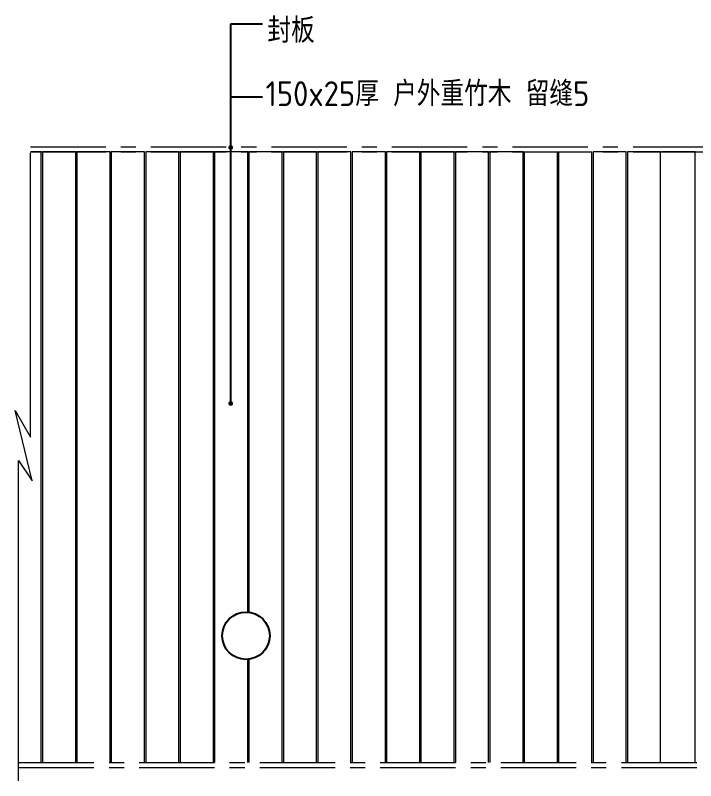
# Model space of a CAD drawing. Extents: x 28691 to 190833, y -3655 to 80068.
# Drawn here: x 46999 to 49867, y 49646 to 52873 of the extents above; entities that cross this region are included whole.
import ezdxf

# ---------------------------------------------------------------- set-up
doc = ezdxf.new("R2010")
doc.units = 0
doc.header["$LTSCALE"] = 10
doc.header["$MEASUREMENT"] = 0
doc.linetypes.add('CENTER', pattern=[50.8, 31.75, -6.35, 6.35, -6.35])
doc.layers.add('PUB_TEXT', color=7, linetype='Continuous')
doc.layers.add('浮动码头木地板', color=32, linetype='Continuous')
doc.layers.add('码头标注', color=3, linetype='Continuous', lineweight=13)
doc.layers.add('辅助线', color=252, linetype='CENTER', lineweight=5)
doc.styles.add('HZ', font='ISOCP', dxfattribs={"width": 0.8, "bigfont": '0HZTXT'})
doc.styles.get("Standard").update_dxf_attribs({"font": 'gbenor.shx', "bigfont": 'gbcbig.shx'})
doc.dimstyles.new('ISO-25', dxfattribs={"dimtxt": 2.5, "dimasz": 2.5, "dimexe": 1.25, "dimexo": 0.625, "dimtad": 1, "dimtxsty": 'Standard', "dimcen": 2.5, "dimadec": 0, "dimazin": 0, "dimtfac": 1, "dimtmove": 0, "dimatfit": 3, "dimfxl": 1, "dimarcsym": 0})

msp = doc.modelspace()

# ---------------------------------------------------------------- linework, layer by layer
msp.add_circle((47971.443, 50256.717), 100)
at = {"layer": '浮动码头木地板', "lineweight": 0}
for p, q in [((49144.066, 52297.611), (49284.066, 52297.611)), ((49289.066, 52297.611), (49429.066, 52297.611))]:
    msp.add_line(p, q, dxfattribs=at)
for points in [[(47109.066, 49721.725), (47109.066, 52297.611), (47062.749, 52297.611)], [(47254.066, 49721.725), (47254.066, 52297.611), (47114.066, 52297.611), (47114.066, 49721.725)], [(47399.066, 49721.725), (47399.066, 52297.611), (47259.066, 52297.611), (47259.066, 49721.725)], [(47544.066, 49721.725), (47544.066, 52297.611), (47404.066, 52297.611), (47404.066, 49721.725)], [(47689.066, 49721.725), (47689.066, 52297.611), (47549.066, 52297.611), (47549.066, 49721.725)], [(47834.066, 49721.725), (47834.066, 52297.611), (47694.066, 52297.611), (47694.066, 49721.725)], [(47979.066, 50356.426), (47979.066, 52297.611), (47839.066, 52297.611), (47839.066, 49721.725)], [(48124.066, 49721.725), (48124.066, 52297.611), (47984.066, 52297.611), (47984.066, 50355.917)], [(48269.066, 49721.725), (48269.066, 52297.611), (48129.066, 52297.611), (48129.066, 49721.725)], [(48414.066, 49721.725), (48414.066, 52297.611), (48274.066, 52297.611), (48274.066, 49721.725)], [(48559.066, 49721.725), (48559.066, 52297.611), (48419.066, 52297.611), (48419.066, 49721.725)], [(48704.066, 49721.725), (48704.066, 52297.611), (48564.066, 52297.611), (48564.066, 49721.725)], [(48849.066, 49721.725), (48849.066, 52297.611), (48709.066, 52297.611), (48709.066, 49721.725)], [(48994.066, 49721.725), (48994.066, 52297.611), (48854.066, 52297.611), (48854.066, 49721.725)], [(49139.066, 52297.611), (48999.066, 52297.611), (48999.066, 49721.725)], [(49139.066, 49721.725), (49139.066, 52297.611)], [(49144.066, 52297.611), (49144.066, 49721.725)], [(49284.066, 49721.725), (49284.066, 52297.611)], [(49289.066, 52297.611), (49289.066, 49721.725)], [(49429.066, 49721.725), (49429.066, 52297.611)], [(49574.066, 49721.725), (49574.066, 52297.611), (49434.066, 52297.611)], [(49434.066, 52297.611), (49434.066, 49721.725)], [(49719.066, 49721.725), (49719.066, 52297.611), (49579.066, 52297.611), (49579.066, 49721.725)], [(49864.162, 49721.725), (49864.162, 52297.611), (49724.162, 52297.611)], [(47979.066, 49721.725), (47979.066, 50157.008)], [(47984.066, 50157.517), (47984.066, 49721.725)]]:
    msp.add_lwpolyline(points, dxfattribs=at)
at = {"layer": '码头标注', "lineweight": 0}
msp.add_lwpolyline([(47013.491, 49645.622), (47013.491, 50995.027), (47069.832, 50910.572), (46999.432, 51206.054), (47062.749, 51093.446), (47062.749, 52292.759)], dxfattribs=at)
at = {"layer": '辅助线', "color": 251, "lineweight": 0}
for p, q in [((47062.749, 52317.611), (51013.204, 52317.611)), ((47062.749, 52297.611), (50998.911, 52297.611)), ((47013.491, 49721.725), (50351.141, 49721.725)), ((47013.491, 49701.725), (50353.606, 49701.725))]:
    msp.add_line(p, q, dxfattribs=at)

# ---------------------------------------------------------------- texts
at = {"layer": 'PUB_TEXT', "style": 'HZ'}
for s, p in [('封板', (48061.784, 52756.916)), ('150x25厚 户外重竹木 留缝5', (48054.104, 52489.839))]:
    msp.add_text(s, height=105, dxfattribs=at).set_placement(p)

# ---------------------------------------------------------------- leaders
at = {"lineweight": 0}
for points in [[(47907.24, 52315.644), (47907.24, 52836.928), (48041.304, 52836.928)], [(47907.24, 51236.27), (47907.24, 52529.099), (48041.304, 52529.099)]]:
    msp.add_leader(points, dimstyle='ISO-25', override={"dimasz": 20, "dimtad": 0, "dimldrblk": 'Dot', "dimfxl": 250}, dxfattribs=at)

doc.saveas('drawing.dxf')
